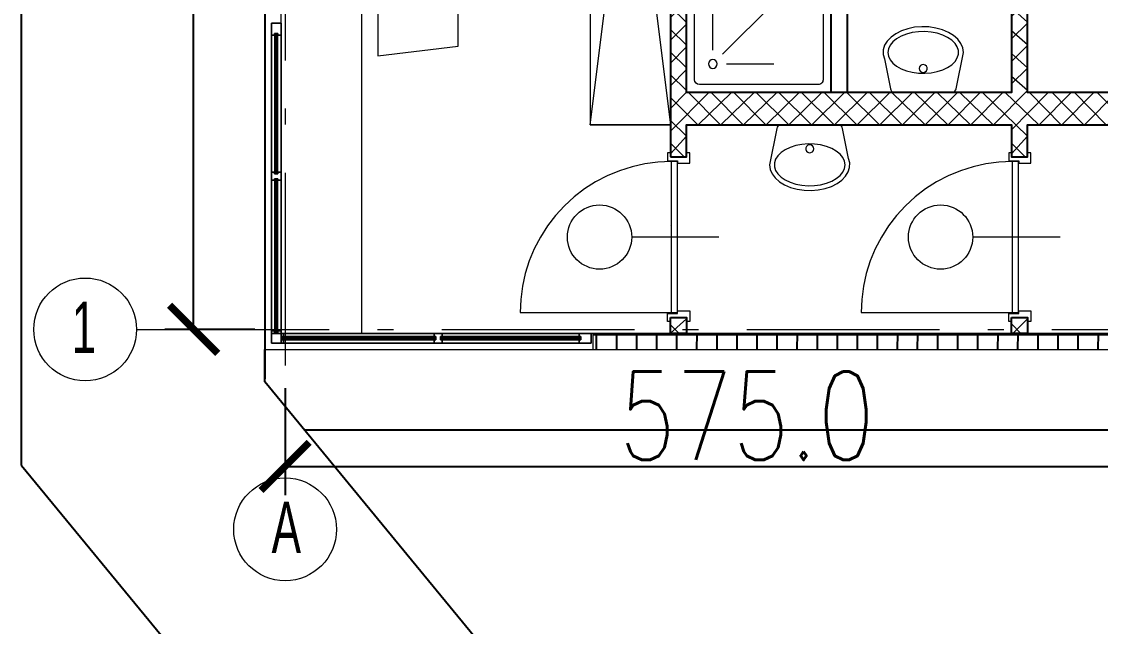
# Model space of a CAD drawing. Extents: x 6529560 to 6558080, y 5579316 to 5588131.
# Drawn here: x 6543470.25 to 6543476.97, y 5579601.02 to 5579604.78 of the extents above; entities that cross this region are included whole.
import ezdxf

# ---------------------------------------------------------------- set-up
doc = ezdxf.new("R2010")
doc.units = 0
doc.header["$MEASUREMENT"] = 0
doc.header["$PDSIZE"] = -5
doc.linetypes.add('ACAD_ISO10W100', pattern=[18, 12, -3, 0, -3])
doc.linetypes.add('GR_SOLID', pattern=[0])
doc.layers.get('0').update_dxf_attribs({"color": 2, "linetype": 'CONTINUOUS', "lineweight": 5})
doc.layers.get('Defpoints').update_dxf_attribs({"linetype": 'CONTINUOUS'})
for name, color, linetype, lineweight in [('arch_droga', 1, 'CONTINUOUS', 25), ('arch_drzwi i okna', 4, 'CONTINUOUS', 15), ('arch_drzwi i okna_znaczniki', 130, 'CONTINUOUS', 9), ('arch_meble', 5, 'GR_SOLID', 13), ('arch_osie', 181, 'CONTINUOUS', 5), ('arch_sciany wewnetrzne gk', 70, 'CONTINUOUS', 25), ('arch_sciany wewntrzne gk wypelnienie', 70, 'CONTINUOUS', 13), ('arch_sciany zewnetrzne wypelnienie', 94, 'CONTINUOUS', 25), ('arch_sciany zewnętrzne', 94, 'CONTINUOUS', 18), ('arch_urządzenia sanitarne', 4, 'GR_SOLID', 13), ('arch_wymiary', 2, 'CONTINUOUS', 13)]:
    doc.layers.add(name, color=color, linetype=linetype, lineweight=lineweight)
doc.layers.add('arch_osie opisy', color=1, linetype='CONTINUOUS')
doc.styles.get("Standard").update_dxf_attribs({"font": 'arial.ttf', "width": 0.75})
doc.styles.add('styl1', font='romans.shx', dxfattribs={"width": 0.75})
doc.dimstyles.new('wymiary hala', dxfattribs={"dimtxt": 0.55, "dimasz": 0.3, "dimexe": 0.18, "dimexo": 0.0625, "dimgap": 0.04, "dimtad": 1, "dimtoh": 1, "dimdec": 1, "dimlfac": 100, "dimzin": 0, "dimdsep": 46, "dimtxsty": 'styl1', "dimblk": 'ARCHTICK', "dimcen": 0.09, "dimadec": 0, "dimazin": 0, "dimtfac": 1, "dimtdec": 1, "dimtofl": 0, "dimtmove": 0, "dimatfit": 3, "dimldrblk": 'ARCHTICK', "dimfxl": 1, "dimtolj": 1, "dimtzin": 0, "dimarcsym": 0})

# ---------------------------------------------------------------- blocks, each defined once
blk = doc.blocks.new('A$C7F3D7EBB')
at = {"layer": 'arch_urządzenia sanitarne'}
for points in [[(0.4098818795755507, 0.0738752875477076), (0.4098818795755507, 0.4246862875297667), (0.4087588796392084, 0.43282328825444), (0.4054688801988961, 0.4403512878343463), (0.4002618798986079, 0.4467032877728343), (0.3935248795896768, 0.451404287479818), (0.3857678798958659, 0.4541032882407309), (0.1598818795755506, 0.4992812881246211), (0.1314358795061707, 0.495298287831247), (0.1038938798010349, 0.4834742881357671), (0.0781368799507618, 0.4641892882063985), (0.054985879920423, 0.4380572875961663), (0.0351758794859052, 0.4059062879532577), (0.0193398799747229, 0.3687662882730365), (0.0079828798770905, 0.327819287776947), (0.001465879380703, 0.2843682877719402), (-3.119930625e-06, 0.2397992881014943), (0.003622880205512, 0.1955332877114415), (0.0122288800776005, 0.1529802875593305), (0.0255398796871305, 0.1134942881762981), (0.0431318795308471, 0.0783362882211805), (0.0644438797608018, 0.0486262878403068), (0.0887978794053197, 0.0253082877025008), (0.1154148802161217, 0.0091302879154682), (0.1434508794918656, 0.000602288171649), (0.1720088794827461, 2.877786756e-07), (0.2001828802749515, 0.0073412880301476), (0.3857658794149756, 0.0444582877680659), (0.3935248795896768, 0.0471572875976563), (0.4002618798986079, 0.051859287545085), (0.4054688801988961, 0.0582102881744504), (0.4087588796392084, 0.0657382877543569), (0.409883880056441, 0.0738752875477076)], [(0.1598818795755506, 0.0292812874540687), (0.1830948796123266, 0.03281628806144), (0.2055618800222874, 0.0433102874085307), (0.2265598801895976, 0.060423287563026), (0.2454138798639178, 0.0836042882874608), (0.2615208802744746, 0.1121142879128456), (0.274359880015254, 0.1450292877852917), (0.2835208801552653, 0.1812972882762551), (0.2887068800628185, 0.2197492877021432), (0.2897518798708916, 0.2591512883082032), (0.2866238802671432, 0.2982352878898382), (0.2794218799099326, 0.3357462882995605), (0.2683758800849318, 0.3704772880300879), (0.2538458798080683, 0.4013132881373167), (0.2362948795780539, 0.427265288308263), (0.2162868799641728, 0.4474942879751326), (0.1944668795913458, 0.4613532880321145), (0.1715358793735504, 0.4683952881023288), (0.1482288800179958, 0.4683952881023288), (0.1252978798002005, 0.4613532880321145), (0.1034778794273734, 0.4474942879751326), (0.0834698798134923, 0.427265288308263), (0.065918879583478, 0.4013132881373167), (0.051388880237937, 0.3704772880300879), (0.0403428794816136, 0.3357462882995605), (0.0331408800557256, 0.2982352878898382), (0.0300128795206547, 0.2591512883082032), (0.0310578802600503, 0.2197492877021432), (0.0362438801676035, 0.1812972882762551), (0.0454048793762922, 0.1450292877852917), (0.0582438800483942, 0.1121142879128456), (0.0743508795276284, 0.0836042882874608), (0.0932048801332712, 0.060423287563026), (0.1142028793692589, 0.043308287858963), (0.1366698797792196, 0.03281628806144), (0.1598818795755506, 0.0292812874540687)], [(0.2598828794434667, 0.2242812877520919), (0.2700508795678616, 0.2264422876760364), (0.2784618800505996, 0.232553287409246), (0.2836598800495267, 0.2415562877431512), (0.2847448801621795, 0.2518942877650261), (0.2815328799188137, 0.2617812883108854), (0.2745768800377846, 0.2695062877610326), (0.2650798801332712, 0.2737352875992656), (0.2546848794445395, 0.2737352875992656), (0.2451888797804713, 0.2695062877610326), (0.2382328798994422, 0.2617812883108854), (0.2350208796560764, 0.2518942877650261), (0.2361058797687292, 0.2415562877431512), (0.2413028795272112, 0.232553287409246), (0.2497148802503943, 0.2264422876760364), (0.2598828794434667, 0.2242812877520919)]]:
    blk.add_lwpolyline(points, dxfattribs=at)
blk = doc.blocks.new('A$C26113666')
at = {"layer": 'arch_urządzenia sanitarne'}
blk.add_lwpolyline([(0, 0.899998308159411), (0, -1.6922131181e-06), (0.900000000372529, -1.6922131181e-06), (0.900000000372529, 0.899998308159411)], close=True, dxfattribs=at)
blk.add_lwpolyline([(0.0499999998137355, 0.8199983080849051), (0.0499999998137355, 0.0799983078613877, 0.4142135623730951), (0.0800000000745058, 0.0499983076006174), (0.8200000002980232, 0.0499983076006174, 0.4142135623730951), (0.8500000005587935, 0.0799983078613877), (0.8500000005587935, 0.8199983080849051, 0.4142135623730951), (0.8200000002980232, 0.8499983083456752), (0.0800000000745058, 0.8499983083456752, 0.4142135623730951)], format="xyb", close=True, dxfattribs=at)
for points in [[(0.1784376045688987, 0.2484315363690257), (0.1784376045688987, 0.5426093582063914)], [(0.2384960418567061, 0.2235545171424746), (0.5575508968904614, 0.5426093582063914)], [(0.2633730610832572, 0.163496077992022), (0.557550882920623, 0.163496077992022)]]:
    blk.add_lwpolyline(points, dxfattribs=at)
blk.add_circle((0.1784376036375761, 0.1634960789233446), 0.0277585983276367, dxfattribs=at)
blk = doc.blocks.new('ZT_z_opisami')
at = {"layer": 'arch_sciany wewntrzne gk wypelnienie'}
h = blk.add_hatch(dxfattribs=at)
h.set_pattern_fill('ANSI37', color=256, scale=0.8000000000000003, angle=90, style=0)
h.set_pattern_definition([(135, (-2686.485282680951, 106.8314233263954), (-0.0707106781186548, -0.0707106781186548), []), (225, (-2686.485282680951, 106.8314233263954), (0.0707106781186548, -0.0707106781186548), [])])
h.paths.add_polyline_path([(6540796.114599658, 5579526.494137825), (6540796.214599658, 5579526.494137821), (6540796.214599655, 5579526.693729234), (6540798.238195504, 5579526.693729234), (6540798.238195507, 5579526.494137821), (6540798.338195506, 5579526.494137825), (6540798.338195503, 5579526.693729236), (6540799.489599655, 5579526.693729235), (6540799.489599655, 5579526.893729235), (6540798.338195503, 5579526.893729235), (6540798.338195503, 5579527.593729444), (6540798.238195504, 5579527.593729441), (6540798.238195504, 5579526.893729234), (6540796.214602456, 5579526.893729441), (6540796.214602458, 5579528.69372944), (6540797.038195507, 5579528.69372944), (6540797.038195507, 5579528.79372944), (6540796.214600766, 5579528.79372944), (6540796.214600766, 5579531.194137823), (6540796.114599658, 5579531.194137826)])
h.paths.add_polyline_path([(6540799.489599658, 5579528.793729441), (6540799.489599658, 5579528.693729441), (6540798.338195506, 5579528.693729444), (6540798.338195503, 5579528.593729444), (6540798.238195504, 5579528.593729441), (6540798.238195507, 5579528.69372944), (6540798.038195507, 5579528.69372944), (6540798.038195507, 5579528.79372944)])
h.paths.add_polyline_path([(6540796.114599658, 5579525.494137824), (6540796.214599658, 5579525.494137822), (6540796.214599658, 5579525.394137822), (6540796.114599658, 5579525.394137824)])
h.paths.add_polyline_path([(6540798.238195507, 5579525.494137822), (6540798.338195506, 5579525.494137824), (6540798.338195506, 5579525.394137824), (6540798.238195507, 5579525.394137822)])
at = {"layer": 'arch_sciany zewnetrzne wypelnienie'}
h = blk.add_hatch(dxfattribs=at)
h.set_pattern_fill('ANSI37', color=256, angle=45)
h.set_pattern_definition([(90, (-2686.485282680951, 106.8314233263954), (-0.1250000000000001, 0), []), (179.9999999999999, (-2686.485282680951, 106.8314233263954), (0, -0.1250000000000001), [])])
h.paths.add_polyline_path([(6540795.631266323, 5579525.394137822), (6540795.631266321, 5579525.294137822), (6540799.589599656, 5579525.294137822), (6540799.589599656, 5579531.294137821), (6540798.848195505, 5579531.294137821), (6540798.848195509, 5579531.194137823), (6540799.489599658, 5579531.194137823), (6540799.489599658, 5579525.394137824)])
for p, q in [((6540796.114599658, 5579526.494137825, 15.17842230285166), (6540796.214599658, 5579526.494137821, 15.17842230285166)), ((6540798.238195507, 5579526.494137821, 8.290291778628418), (6540798.338195506, 5579526.494137825, 8.290291778628418)), ((6540796.114599658, 5579525.494137824, 15.17842230285166), (6540796.214599658, 5579525.494137822, 15.17842230285166)), ((6540798.238195507, 5579525.494137822, 8.290291778628418), (6540798.338195506, 5579525.494137824, 8.290291778628418))]:
    blk.add_line(p, q)
at = {"layer": 'arch_droga', "color": 7, "linetype": 'Continuous'}
for p, q in [((6540792.073782568, 5579524.571788607), (6540792.073782569, 5579534.82161387)), ((6540793.587757171, 5579525.092693436, -6.540475708872206), (6540793.587771831, 5579525.293315839, -6.540475708872206)), ((6540802.695308963, 5579514.036128641, -6.540475708872206), (6540793.587757171, 5579525.092693436, -6.540475708872206)), ((6540793.834376366, 5579524.793297814), (6540800.073307529, 5579524.792841875)), ((6540792.073782568, 5579524.571788607), (6540801.195308932, 5579513.50627024))]:
    blk.add_line(p, q, dxfattribs=at)
at = {"layer": 'arch_droga', "linetype": 'Continuous'}
blk.add_line((6540796.114782217, 5579526.065417993, 18.03064800546242), (6540796.114599658, 5579526.065417991, 18.01966775087577), dxfattribs=at)
at = {"layer": 'arch_droga', "elevation": 8.290291778628418}
blk.add_lwpolyline([(6540793.58959966, 5579525.111028085), (6540793.589599656, 5579531.294137821), (6540799.581456836, 5579531.294137821)], dxfattribs=at)
at = {"layer": 'arch_droga', "linetype": 'Continuous', "elevation": 18.03064800546242}
blk.add_lwpolyline([(6540796.114599658, 5579526.065418009), (6540796.114782217, 5579526.065417993)], dxfattribs=at)
at = {"layer": 'arch_drzwi i okna', "extrusion": (-1, 5.11e-13, 0)}
blk.add_lwpolyline([(-5579527.325807838, 16.15842230285171), (-5579525.334141171, 9.270291778628444), (-5579525.334141171, 10.54279177862843), (-5579527.325807838, 17.4309223028517), (-5579527.325807838, 16.15842230285171)], dxfattribs=at)
at = {"layer": 'arch_drzwi i okna', "extrusion": (0, 0, -1)}
for points in [[(-6540793.689599654, 5579527.32580449), (-6540793.689599658, 5579525.334137823), (-6540793.629599658, 5579525.334137822), (-6540793.629599655, 5579527.32580449), (-6540793.689599654, 5579527.32580449)], [(-6540793.629599655, 5579526.397471157), (-6540793.629599655, 5579527.250804489), (-6540793.689599654, 5579527.250804491), (-6540793.689599654, 5579526.397471157), (-6540793.629599655, 5579526.397471157)], [(-6540793.654599656, 5579526.397471157), (-6540793.654599656, 5579527.250804491), (-6540793.664599655, 5579527.250804489), (-6540793.664599655, 5579526.397471157), (-6540793.654599656, 5579526.397471157)], [(-6540796.114599656, 5579526.519137824), (-6540796.096599655, 5579526.519137822), (-6540796.096599655, 5579526.469137822), (-6540796.159099656, 5579526.469137822), (-6540796.159099658, 5579526.454137822), (-6540796.234599659, 5579526.454137822), (-6540796.234599655, 5579526.519137821), (-6540796.214599655, 5579526.519137821)], [(-6540798.238195504, 5579526.519137821), (-6540798.220195504, 5579526.519137821), (-6540798.220195504, 5579526.469137821), (-6540798.282695504, 5579526.469137821), (-6540798.282695507, 5579526.454137822), (-6540798.358195506, 5579526.454137822), (-6540798.358195504, 5579526.519137821), (-6540798.338195503, 5579526.519137824)], [(-6540796.118099656, 5579526.464137824), (-6540796.03617326, 5579526.460560839), (-6540795.954870368, 5579526.44985711), (-6540795.874809756, 5579526.4321081), (-6540795.796600723, 5579526.407448885), (-6540795.720838493, 5579526.376067142), (-6540795.648099658, 5579526.338201703), (-6540795.578937808, 5579526.294140743), (-6540795.513879302, 5579526.244219599), (-6540795.453419284, 5579526.188818197), (-6540795.398017881, 5579526.128358175), (-6540795.348096736, 5579526.063299672), (-6540795.304035777, 5579525.994137822), (-6540795.266170335, 5579525.921398986), (-6540795.234788592, 5579525.845636756), (-6540795.210129378, 5579525.767427724), (-6540795.19238037, 5579525.68736711), (-6540795.18167664, 5579525.60606422), (-6540795.178099656, 5579525.524137824), (-6540796.158099655, 5579525.52413782), (-6540796.158099655, 5579526.464137821), (-6540796.118099656, 5579526.464137824), (-6540796.118099656, 5579525.524137824)], [(-6540798.241695505, 5579526.464137821), (-6540798.159769109, 5579526.460560838), (-6540798.078466217, 5579526.449857111), (-6540797.998405604, 5579526.432108098), (-6540797.920196572, 5579526.407448886), (-6540797.84443434, 5579526.376067141), (-6540797.771695507, 5579526.338201701), (-6540797.702533657, 5579526.294140744), (-6540797.637475151, 5579526.244219598), (-6540797.577015132, 5579526.188818196), (-6540797.52161373, 5579526.128358175), (-6540797.471692585, 5579526.063299674), (-6540797.427631625, 5579525.994137823), (-6540797.389766185, 5579525.921398988), (-6540797.35838444, 5579525.845636756), (-6540797.333725227, 5579525.767427724), (-6540797.315976219, 5579525.687367108), (-6540797.305272487, 5579525.606064221), (-6540797.301695504, 5579525.52413782), (-6540798.281695503, 5579525.524137822), (-6540798.281695503, 5579526.464137822), (-6540798.241695505, 5579526.464137821), (-6540798.241695505, 5579525.52413782)], [(-6540793.629599658, 5579525.409137822), (-6540793.629599655, 5579526.347471158), (-6540793.689599654, 5579526.347471158), (-6540793.689599658, 5579525.409137824), (-6540793.629599658, 5579525.409137822)], [(-6540793.654599658, 5579525.409137824), (-6540793.654599656, 5579526.347471158), (-6540793.664599655, 5579526.347471158), (-6540793.664599658, 5579525.409137822), (-6540793.654599658, 5579525.409137824)], [(-6540795.621266322, 5579525.334137827), (-6540793.62959966, 5579525.334137823), (-6540793.62959966, 5579525.394137824), (-6540795.621266322, 5579525.394137825), (-6540795.621266322, 5579525.334137827)], [(-6540793.704599661, 5579525.394137824), (-6540794.64293299, 5579525.394137824), (-6540794.64293299, 5579525.334137823), (-6540793.704599661, 5579525.334137823), (-6540793.704599661, 5579525.394137824)], [(-6540793.704599661, 5579525.369137822), (-6540794.64293299, 5579525.369137822), (-6540794.64293299, 5579525.359137822), (-6540793.704599661, 5579525.359137822), (-6540793.704599661, 5579525.369137822)], [(-6540794.69293299, 5579525.394137824), (-6540795.546266322, 5579525.394137824), (-6540795.546266322, 5579525.334137825), (-6540794.69293299, 5579525.334137825), (-6540794.69293299, 5579525.394137824)], [(-6540794.69293299, 5579525.369137824), (-6540795.546266322, 5579525.369137824), (-6540795.546266322, 5579525.359137824), (-6540794.69293299, 5579525.359137824), (-6540794.69293299, 5579525.369137824)]]:
    blk.add_lwpolyline(points, dxfattribs=at)
at = {"layer": 'arch_drzwi i okna'}
for points in [[(6540793.689599658, 5579525.334137823), (6540793.689599654, 5579527.32580449), (6540793.629599655, 5579527.32580449), (6540793.629599658, 5579525.334137822), (6540793.689599658, 5579525.334137823)], [(6540793.629599655, 5579527.32580449), (6540793.629599655, 5579527.250804489), (6540793.649599654, 5579527.250804489), (6540793.649599658, 5579527.260804489), (6540793.669599658, 5579527.260804489), (6540793.669599655, 5579527.250804491), (6540793.689599654, 5579527.250804491), (6540793.689599654, 5579527.32580449), (6540793.629599655, 5579527.32580449)], [(6540793.629599655, 5579527.250804489), (6540793.629599655, 5579526.397471157), (6540793.689599654, 5579526.397471157), (6540793.689599654, 5579527.250804491), (6540793.629599655, 5579527.250804489)], [(6540793.649599658, 5579526.387471157), (6540793.669599658, 5579526.387471158), (6540793.669599658, 5579527.260804489), (6540793.649599658, 5579527.260804489), (6540793.649599658, 5579526.387471157)], [(6540793.654599656, 5579527.250804491), (6540793.654599656, 5579526.397471157), (6540793.664599655, 5579526.397471157), (6540793.664599655, 5579527.250804489), (6540793.654599656, 5579527.250804491)], [(6540793.629599655, 5579526.347471158), (6540793.649599654, 5579526.347471158), (6540793.649599658, 5579526.357471157), (6540793.669599658, 5579526.357471157), (6540793.669599655, 5579526.347471158), (6540793.689599654, 5579526.347471158), (6540793.689599654, 5579526.397471157), (6540793.669599655, 5579526.397471157), (6540793.669599658, 5579526.387471158), (6540793.649599658, 5579526.387471157), (6540793.649599654, 5579526.397471157), (6540793.629599655, 5579526.397471157), (6540793.629599655, 5579526.347471158)], [(6540793.629599655, 5579526.347471158), (6540793.629599658, 5579525.409137822), (6540793.689599658, 5579525.409137824), (6540793.689599654, 5579526.347471158), (6540793.629599655, 5579526.347471158)], [(6540793.649599654, 5579525.399137822), (6540793.669599655, 5579525.399137822), (6540793.669599658, 5579526.357471157), (6540793.649599658, 5579526.357471157), (6540793.649599654, 5579525.399137822)], [(6540793.654599656, 5579526.347471158), (6540793.654599658, 5579525.409137824), (6540793.664599658, 5579525.409137822), (6540793.664599655, 5579526.347471158), (6540793.654599656, 5579526.347471158)], [(6540796.114599656, 5579525.469137823), (6540796.096599655, 5579525.469137823), (6540796.096599658, 5579525.519137822), (6540796.159099658, 5579525.519137822), (6540796.159099658, 5579525.534137823), (6540796.234599659, 5579525.534137822), (6540796.234599655, 5579525.469137821), (6540796.214599655, 5579525.469137821)], [(6540798.238195504, 5579525.469137821), (6540798.220195504, 5579525.469137821), (6540798.220195506, 5579525.519137821), (6540798.282695507, 5579525.519137821), (6540798.282695507, 5579525.534137822), (6540798.358195506, 5579525.534137822), (6540798.358195504, 5579525.469137821), (6540798.338195503, 5579525.469137823)], [(6540793.629599658, 5579525.334137822), (6540793.689599658, 5579525.334137823), (6540793.689599658, 5579525.409137824), (6540793.669599658, 5579525.409137822), (6540793.669599655, 5579525.399137822), (6540793.649599654, 5579525.399137822), (6540793.649599658, 5579525.409137822), (6540793.629599658, 5579525.409137822), (6540793.629599658, 5579525.334137822)], [(6540793.62959966, 5579525.334137823), (6540795.621266322, 5579525.334137827), (6540795.621266322, 5579525.394137825), (6540793.62959966, 5579525.394137824), (6540793.62959966, 5579525.334137823)], [(6540793.62959966, 5579525.394137824), (6540793.62959966, 5579525.334137823), (6540793.704599661, 5579525.334137823), (6540793.704599661, 5579525.354137823), (6540793.694599661, 5579525.354137826), (6540793.694599661, 5579525.374137826), (6540793.704599661, 5579525.374137823), (6540793.704599661, 5579525.394137824), (6540793.62959966, 5579525.394137824)], [(6540793.694599661, 5579525.374137826), (6540793.694599661, 5579525.354137826), (6540794.65293299, 5579525.354137825), (6540794.65293299, 5579525.374137825), (6540793.694599661, 5579525.374137826)], [(6540794.64293299, 5579525.394137824), (6540793.704599661, 5579525.394137824), (6540793.704599661, 5579525.334137823), (6540794.64293299, 5579525.334137823), (6540794.64293299, 5579525.394137824)], [(6540794.64293299, 5579525.369137822), (6540793.704599661, 5579525.369137822), (6540793.704599661, 5579525.359137822), (6540794.64293299, 5579525.359137822), (6540794.64293299, 5579525.369137822)], [(6540794.64293299, 5579525.394137824), (6540794.64293299, 5579525.374137823), (6540794.65293299, 5579525.374137825), (6540794.65293299, 5579525.354137825), (6540794.64293299, 5579525.354137823), (6540794.64293299, 5579525.334137823), (6540794.69293299, 5579525.334137825), (6540794.69293299, 5579525.354137825), (6540794.68293299, 5579525.354137823), (6540794.68293299, 5579525.374137823), (6540794.69293299, 5579525.374137825), (6540794.69293299, 5579525.394137824), (6540794.64293299, 5579525.394137824)], [(6540794.68293299, 5579525.374137823), (6540794.68293299, 5579525.354137823), (6540795.556266322, 5579525.354137823), (6540795.556266322, 5579525.374137823), (6540794.68293299, 5579525.374137823)], [(6540795.546266322, 5579525.394137824), (6540794.69293299, 5579525.394137824), (6540794.69293299, 5579525.334137825), (6540795.546266322, 5579525.334137825), (6540795.546266322, 5579525.394137824)], [(6540795.546266322, 5579525.369137824), (6540794.69293299, 5579525.369137824), (6540794.69293299, 5579525.359137824), (6540795.546266322, 5579525.359137824), (6540795.546266322, 5579525.369137824)], [(6540795.621266322, 5579525.394137825), (6540795.546266322, 5579525.394137824), (6540795.546266322, 5579525.374137825), (6540795.556266322, 5579525.374137823), (6540795.556266322, 5579525.354137823), (6540795.546266322, 5579525.354137825), (6540795.546266322, 5579525.334137825), (6540795.621266322, 5579525.334137827), (6540795.621266322, 5579525.394137825)]]:
    blk.add_lwpolyline(points, dxfattribs=at)
at = {"layer": 'arch_drzwi i okna', "extrusion": (1, -5.11e-13, 0)}
blk.add_lwpolyline([(5579527.325807838, 16.15842230285171), (5579527.325807838, 17.4309223028517), (5579525.334141171, 10.54279177862843), (5579525.334141171, 9.270291778628444), (5579527.325807838, 16.15842230285171)], dxfattribs=at)
at = {"layer": 'arch_drzwi i okna', "extrusion": (-1, 5.757e-13, 0)}
for points in [[(-5579527.25080826, 16.2334223028517), (-5579526.397474928, 9.34529177862844), (-5579526.397474928, 10.46779177862844), (-5579527.25080826, 17.35592230285171), (-5579527.25080826, 16.2334223028517)], [(-5579527.250808261, 16.2334223028517), (-5579526.397474929, 9.34529177862844), (-5579526.397474929, 10.46779177862844), (-5579527.250808261, 17.35592230285171), (-5579527.250808261, 16.2334223028517)]]:
    blk.add_lwpolyline(points, dxfattribs=at)
at = {"layer": 'arch_drzwi i okna', "extrusion": (1, -5.757e-13, 0)}
for points in [[(5579527.25080826, 16.2334223028517), (5579527.25080826, 17.35592230285171), (5579526.397474928, 10.46779177862844), (5579526.397474928, 9.34529177862844), (5579527.25080826, 16.2334223028517)], [(5579527.250808261, 16.2334223028517), (5579527.250808261, 17.35592230285171), (5579526.397474929, 10.46779177862844), (5579526.397474929, 9.34529177862844), (5579527.250808261, 16.2334223028517)], [(5579526.347474929, 9.34529177862844), (5579526.347474929, 10.46779177862844), (5579525.409141593, 10.46779177862844), (5579525.409141593, 9.34529177862844), (5579526.347474929, 9.34529177862844)]]:
    blk.add_lwpolyline(points, dxfattribs=at)
at = {"layer": 'arch_drzwi i okna', "extrusion": (-1, 5.037e-13, 0)}
for points in [[(-5579527.250807792, 16.2334223028517), (-5579526.397474459, 9.34529177862844), (-5579526.397474459, 10.46779177862844), (-5579527.250807792, 17.35592230285171), (-5579527.250807792, 16.2334223028517)], [(-5579526.347474458, 9.34529177862844), (-5579525.409141123, 9.34529177862844), (-5579525.409141123, 10.46779177862844), (-5579526.347474458, 10.46779177862844), (-5579526.347474458, 9.34529177862844)], [(-5579526.34747446, 9.34529177862844), (-5579525.409141126, 9.34529177862844), (-5579525.409141126, 10.46779177862844), (-5579526.34747446, 10.46779177862844), (-5579526.34747446, 9.34529177862844)], [(-5579526.34747446, 9.34529177862844), (-5579525.409141126, 9.34529177862844), (-5579525.409141126, 10.46779177862844), (-5579526.34747446, 10.46779177862844), (-5579526.34747446, 9.34529177862844)]]:
    blk.add_lwpolyline(points, dxfattribs=at)
at = {"layer": 'arch_drzwi i okna', "extrusion": (1, -5.037e-13, 0)}
for points in [[(5579527.250807791, 16.2334223028517), (5579527.250807791, 17.35592230285171), (5579526.397474459, 10.46779177862844), (5579526.397474459, 9.34529177862844), (5579527.250807791, 16.2334223028517)], [(5579526.347474458, 9.34529177862844), (5579526.347474458, 10.46779177862844), (5579525.409141123, 10.46779177862844), (5579525.409141123, 9.34529177862844), (5579526.347474458, 9.34529177862844)], [(5579526.34747446, 9.34529177862844), (5579526.34747446, 10.46779177862844), (5579525.409141126, 10.46779177862844), (5579525.409141126, 9.34529177862844), (5579526.34747446, 9.34529177862844)]]:
    blk.add_lwpolyline(points, dxfattribs=at)
at = {"layer": 'arch_drzwi i okna', "extrusion": (-1e-16, -1, 0)}
blk.add_lwpolyline([(6540793.654599662, 10.46779177862844), (6540793.654599662, 9.34529177862844), (6540793.664599662, 9.34529177862844), (6540793.664599662, 10.46779177862844), (6540793.654599662, 10.46779177862844)], dxfattribs=at)
at = {"layer": 'arch_drzwi i okna', "extrusion": (5.112e-13, 1, 0)}
blk.add_lwpolyline([(-6540795.621263473, 23.04655282707498), (-6540793.629596811, 23.04655282709112), (-6540793.629596811, 24.31905282709112), (-6540795.621263473, 24.31905282707497), (-6540795.621263473, 23.04655282707498)], dxfattribs=at)
at = {"layer": 'arch_drzwi i okna', "extrusion": (-5.112e-13, -1, 0)}
blk.add_lwpolyline([(6540795.621263472, 23.04655282707498), (6540795.621263472, 24.31905282707497), (6540793.62959681, 24.31905282709112), (6540793.62959681, 23.04655282709112), (6540795.621263472, 23.04655282707498)], dxfattribs=at)
at = {"layer": 'arch_drzwi i okna', "extrusion": (5.039e-13, 1, 0)}
for points in [[(-6540794.642930184, 16.2334223028517), (-6540793.704596853, 23.12155282709111), (-6540793.704596853, 24.24405282709112), (-6540794.642930184, 17.35592230285171), (-6540794.642930184, 16.2334223028517)], [(-6540794.642930181, 16.2334223028517), (-6540793.704596852, 23.12155282709111), (-6540793.704596852, 24.24405282709112), (-6540794.642930181, 17.35592230285171), (-6540794.642930181, 16.2334223028517)], [(-6540794.642930184, 16.2334223028517), (-6540793.704596853, 23.12155282709111), (-6540793.704596853, 24.24405282709112), (-6540794.642930184, 17.35592230285171), (-6540794.642930184, 16.2334223028517)], [(-6540795.546263514, 23.12155282707498), (-6540794.692930181, 16.2334223028517), (-6540794.692930181, 17.35592230285171), (-6540795.546263514, 24.24405282707498), (-6540795.546263514, 23.12155282707498)]]:
    blk.add_lwpolyline(points, dxfattribs=at)
at = {"layer": 'arch_drzwi i okna', "extrusion": (-5.039e-13, -1, 0)}
for points in [[(6540794.642930184, 16.2334223028517), (6540794.642930184, 17.35592230285171), (6540793.704596853, 24.24405282709112), (6540793.704596853, 23.12155282709111), (6540794.642930184, 16.2334223028517)], [(6540794.642930184, 16.2334223028517), (6540794.642930184, 17.35592230285171), (6540793.704596853, 24.24405282709112), (6540793.704596853, 23.12155282709111), (6540794.642930184, 16.2334223028517)], [(6540795.546263512, 23.12155282707498), (6540795.546263512, 24.24405282707498), (6540794.69293018, 17.35592230285171), (6540794.69293018, 16.2334223028517), (6540795.546263512, 23.12155282707498)]]:
    blk.add_lwpolyline(points, dxfattribs=at)
at = {"layer": 'arch_drzwi i okna', "extrusion": (-5.759e-13, -1, 0)}
for points in [[(6540794.642929779, 16.2334223028517), (6540794.642929779, 17.35592230285171), (6540793.70459645, 24.24405282709112), (6540793.70459645, 23.12155282709111), (6540794.642929779, 16.2334223028517)], [(6540795.546263112, 23.12155282707498), (6540795.546263112, 24.24405282707498), (6540794.692929779, 17.35592230285171), (6540794.692929779, 16.2334223028517), (6540795.546263112, 23.12155282707498)], [(6540795.546263114, 23.12155282707498), (6540795.546263114, 24.24405282707498), (6540794.692929782, 17.35592230285171), (6540794.692929782, 16.2334223028517), (6540795.546263114, 23.12155282707498)]]:
    blk.add_lwpolyline(points, dxfattribs=at)
at = {"layer": 'arch_drzwi i okna', "extrusion": (-1, 2e-16, 0)}
blk.add_lwpolyline([(-5579525.36913783, 17.35592230285171), (-5579525.36913783, 16.2334223028517), (-5579525.359137831, 16.2334223028517), (-5579525.359137831, 17.35592230285171), (-5579525.36913783, 17.35592230285171)], dxfattribs=at)
at = {"layer": 'arch_drzwi i okna', "extrusion": (5.759e-13, 1, 0)}
for points in [[(-6540795.546263112, 23.12155282707498), (-6540794.692929779, 16.2334223028517), (-6540794.692929779, 17.35592230285171), (-6540795.546263112, 24.24405282707498), (-6540795.546263112, 23.12155282707498)], [(-6540795.546263114, 23.12155282707498), (-6540794.692929782, 16.2334223028517), (-6540794.692929782, 17.35592230285171), (-6540795.546263114, 24.24405282707498), (-6540795.546263114, 23.12155282707498)]]:
    blk.add_lwpolyline(points, dxfattribs=at)
at = {"layer": 'arch_drzwi i okna_znaczniki'}
for p, q in [((6540796.415972007, 5579525.994137822, 15.17842230285166), (6540795.872252738, 5579525.994137822, 15.17842230285166)), ((6540798.539993625, 5579525.994137823, 8.290291778628418), (6540797.996274355, 5579525.994137822, 8.290291778628418))]:
    blk.add_line(p, q, dxfattribs=at)
for centre in [(6540795.672678507, 5579525.994137823, 15.17842230285166), (6540797.796274356, 5579525.994137822, 8.290291778628418)]:
    blk.add_circle(centre, 0.2000000000000001, dxfattribs=at)
at = {"layer": 'arch_meble', "elevation": 8.290291778628418}
for points in [[(6540793.689599658, 5579531.194137823), (6540794.189599657, 5579531.194137823), (6540794.189599657, 5579525.394137822), (6540793.689599658, 5579525.394137824)], [(6540796.114599656, 5579530.694137826), (6540795.614599655, 5579530.694137822), (6540795.614599655, 5579526.693729234), (6540796.114599656, 5579526.693729236)]]:
    blk.add_lwpolyline(points, close=True, dxfattribs=at)
blk.add_lwpolyline([(6540795.614599655, 5579530.694137822), (6540796.114599656, 5579526.693729236), (6540795.614599655, 5579526.693729234), (6540796.114599656, 5579530.694137826)], dxfattribs=at)
at = {"layer": 'arch_meble'}
blk.add_lwpolyline([(6540794.29308215, 5579527.572962813), (6540794.29308215, 5579527.122962012), (6540794.793082146, 5579527.182963411), (6540794.79308215, 5579527.512963311), (6540794.29308215, 5579527.572962813)], dxfattribs=at)
at = {"layer": 'arch_osie', "linetype": 'ACAD_ISO10W100', "ltscale": 0.1, "elevation": 8.290291778628418}
for points in [[(6540793.714599658, 5579532.094137822), (6540793.714599654, 5579524.494137823)], [(6540792.789599655, 5579525.419137824), (6540800.389599654, 5579525.419137822)]]:
    blk.add_lwpolyline(points, dxfattribs=at)
at = {"layer": 'arch_osie'}
for centre in [(6540792.469599655, 5579525.419137822, 8.290291778628418), (6540793.714599654, 5579524.174137823, 8.290291778628418)]:
    blk.add_circle(centre, 0.3199999999999999, dxfattribs=at)
at = {"layer": 'arch_sciany wewnetrzne gk'}
for points, elevation in [([(6540796.114599658, 5579526.494137825), (6540796.214599658, 5579526.494137821), (6540796.214599655, 5579526.693729234), (6540798.238195504, 5579526.693729234), (6540798.238195507, 5579526.494137821), (6540798.338195506, 5579526.494137825), (6540798.338195503, 5579526.693729236), (6540799.489599655, 5579526.693729235), (6540799.489599655, 5579526.893729235), (6540798.338195503, 5579526.893729235), (6540798.338195503, 5579527.593729444), (6540798.238195504, 5579527.593729441), (6540798.238195504, 5579526.893729234), (6540796.214602456, 5579526.893729441), (6540796.214602458, 5579528.69372944), (6540797.038195507, 5579528.69372944), (6540797.038195507, 5579528.79372944), (6540796.214600766, 5579528.79372944), (6540796.214600766, 5579531.194137823), (6540796.114599658, 5579531.194137826)], 8.290291778628418), ([(6540797.114600763, 5579527.793729234), (6540797.214600764, 5579527.793729234), (6540797.214600764, 5579526.893729028), (6540797.114600763, 5579526.893729234)], 22.06655282707491), ([(6540796.114599658, 5579525.494137824), (6540796.214599658, 5579525.494137822), (6540796.214599658, 5579525.394137822), (6540796.114599658, 5579525.394137824)], 15.17842230285166), ([(6540798.238195507, 5579525.494137822), (6540798.338195506, 5579525.494137824), (6540798.338195506, 5579525.394137824), (6540798.238195507, 5579525.394137822)], 8.290291778628418)]:
    blk.add_lwpolyline(points, close=True, dxfattribs=dict(at, elevation=elevation))
at = {"layer": 'arch_sciany zewnętrzne'}
for points, elevation in [([(6540794.499599656, 5579531.294137821), (6540793.589599656, 5579531.294137821), (6540793.589599656, 5579525.294137822), (6540795.631266321, 5579525.294137822)], 8.290291778628418), ([(6540795.631266323, 5579525.394137822), (6540793.689599658, 5579525.394137824), (6540793.689599658, 5579531.194137823), (6540794.514599658, 5579531.194137823), (6540794.514599655, 5579531.294137821)], 1.402161254405172)]:
    blk.add_lwpolyline(points, dxfattribs=dict(at, elevation=elevation))
at = {"layer": 'arch_sciany zewnętrzne', "elevation": 1.402161254405172}
blk.add_lwpolyline([(6540795.631266323, 5579525.394137822), (6540795.631266321, 5579525.294137822), (6540799.589599656, 5579525.294137822), (6540799.589599656, 5579531.294137821), (6540798.848195505, 5579531.294137821), (6540798.848195509, 5579531.194137823), (6540799.489599658, 5579531.194137823), (6540799.489599658, 5579525.394137824)], close=True, dxfattribs=at)
at = {"layer": 'arch_sciany wewnetrzne gk'}
for p, rotation in [((6540797.438914217, 5579527.303613139, 8.290291778628418), 270.000000604087), ((6540797.230466222, 5579526.283847358, 8.290291778628418), 90.00000060408694)]:
    blk.add_blockref('A$C7F3D7EBB', p, dxfattribs=dict(at, rotation=rotation))
at = {"layer": 'arch_urządzenia sanitarne', "xscale": -1, "rotation": 270}
blk.add_blockref('A$C26113666', (6540796.214602456, 5579526.893729441, 22.06655282707491), dxfattribs=at)
at = {"layer": 'arch_osie opisy', "char_height": 0.3199999999999999, "width": 0.4799999999999996, "attachment_point": 1}
for s, insert in [('{\\fArial Narrow|b0|i0|c238|p34;1}', (6540792.385407784, 5579525.591319553, 8.290291778628418)), ('{\\fArial Narrow|b0|i0|c238|p34;A}', (6540793.630407783, 5579524.346319552, 8.290291778628418))]:
    blk.add_mtext(s, dxfattribs=dict(at, insert=insert))
blk = doc.blocks.new('_ArchTick')
at = {"color": 0, "linetype": 'ByBlock', "const_width": 0.15}
blk.add_lwpolyline([(-0.5, -0.5), (0.5, 0.5)], dxfattribs=at)
blk = doc.blocks.new('*D250')
at = {"layer": 'arch_wymiary', "color": 0, "lineweight": -2, "transparency": 16777216}
for p, q in [((6543471.704536621, 5579608.615816717), (6543471.142595921, 5579608.615816717)), ((6543471.322595921, 5579602.865816717), (6543471.322595921, 5579608.615816717)), ((6543471.704528819, 5579602.865816717), (6543471.142595921, 5579602.865816717))]:
    blk.add_line(p, q, dxfattribs=at)
at = {"layer": 'Defpoints', "color": 0, "transparency": 16777216}
for p in [(6543471.322595921, 5579608.615816717), (6543471.767036621, 5579608.615816717), (6543471.76702882, 5579602.865816717)]:
    blk.add_point(p, dxfattribs=at)
at = {"layer": 'arch_wymiary', "color": 0, "lineweight": -2, "transparency": 16777216, "xscale": 0.3, "yscale": 0.3, "zscale": 0.3}
for p, rotation in [((6543471.322595921, 5579608.615816717), 90), ((6543471.322595921, 5579602.865816717), 270)]:
    blk.add_blockref('_ArchTick', p, dxfattribs=dict(at, rotation=rotation))
at = {"layer": 'arch_wymiary', "color": 0, "transparency": 16777216, "insert": (6543471.00759592, 5579605.740816718), "char_height": 0.55, "attachment_point": 5, "rotation": 90, "style": 'styl1'}
blk.add_mtext('\\A1;575.0', dxfattribs=at)
blk = doc.blocks.new('*D251')
at = {"layer": 'arch_wymiary', "color": 0, "lineweight": -2, "transparency": 16777216}
for p, q in [((6543471.892028405, 5579602.498867674), (6543471.892028405, 5579601.832836313)), ((6543477.642028416, 5579602.49885988), (6543477.642028416, 5579601.832836313)), ((6543471.892028405, 5579602.012836313), (6543477.642028416, 5579602.012836313))]:
    blk.add_line(p, q, dxfattribs=at)
at = {"layer": 'Defpoints', "color": 0, "transparency": 16777216}
for p in [(6543471.892028405, 5579602.561367673), (6543477.642028416, 5579602.56135988), (6543477.642028416, 5579602.012836313)]:
    blk.add_point(p, dxfattribs=at)
at = {"layer": 'arch_wymiary', "color": 0, "lineweight": -2, "transparency": 16777216, "xscale": 0.3, "yscale": 0.3, "zscale": 0.3, "rotation": 180}
blk.add_blockref('_ArchTick', (6543471.892028405, 5579602.012836313), dxfattribs=at)
at = {"layer": 'arch_wymiary', "color": 0, "lineweight": -2, "transparency": 16777216, "xscale": 0.3, "yscale": 0.3, "zscale": 0.3}
blk.add_blockref('_ArchTick', (6543477.642028416, 5579602.012836313), dxfattribs=at)
at = {"layer": 'arch_wymiary', "color": 0, "transparency": 16777216, "insert": (6543474.76702841, 5579602.327836314), "char_height": 0.55, "attachment_point": 5, "style": 'styl1'}
blk.add_mtext('\\A1;575.0', dxfattribs=at)

msp = doc.modelspace()

# ---------------------------------------------------------------- block references
at = {"color": 4, "rotation": 359.9999223416695}
msp.add_blockref('ZT_z_opisami', (2670.614982363535, 86.31203352822922, -1.402158509234803), dxfattribs=at)

# ---------------------------------------------------------------- dimensions: what is measured, and where the dimension line sits
at = {"layer": 'arch_wymiary'}
dim = msp.add_linear_dim(base=(6543471.322595921, 5579608.615816717), p1=(6543471.76702882, 5579602.865816717, 13.77626379361686), p2=(6543471.767036621, 5579608.615816717, 6.888133269393614), angle=90, dimstyle='wymiary hala', dxfattribs=at)
dim.commit()
dim.dimension.update_dxf_attribs({"geometry": '*D250', "text_midpoint": (6543471.00759592, 5579605.740816718)})
dim = msp.add_linear_dim(base=(6543477.642028416, 5579602.012836313), p1=(6543471.892028405, 5579602.561367673, 13.77626379361686), p2=(6543477.642028416, 5579602.56135988, 13.77626379361686), dimstyle='wymiary hala', dxfattribs=at)
dim.commit()
dim.dimension.update_dxf_attribs({"geometry": '*D251', "text_midpoint": (6543474.76702841, 5579602.327836314)})

doc.saveas('drawing.dxf')
